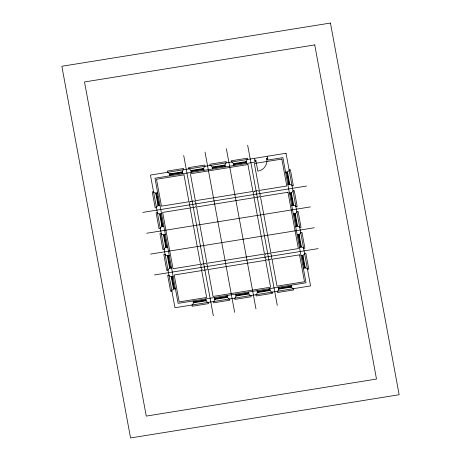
<?xml version="1.0" encoding="UTF-8"?>
<svg xmlns="http://www.w3.org/2000/svg" width="461" height="461" viewBox="0 0 461 461"><rect width="100%" height="100%" fill="white"/><g stroke="black" fill="none" stroke-linecap="round" stroke-linejoin="round"><path stroke-width="0.69" d="M182.694 173.757L182.349 171.878L183.109 169.827M204.01 170.328L203.664 168.449L204.425 166.392M225.331 166.899L224.98 165.021L225.74 162.964M192.623 304.894L193.384 302.837L193.038 300.964M246.647 163.471L246.301 161.592L247.061 159.535M213.939 301.465L214.699 299.408L214.353 297.529M235.26 298.037L236.02 295.979L235.669 294.101M256.575 294.608L257.336 292.551L256.99 290.672M277.891 291.173L278.651 289.122L278.306 287.243M156.354 207.029L158.071 205.641L159.99 205.329M160.209 227.89L161.932 226.495L163.845 226.19M164.064 248.75L165.787 247.355L167.706 247.044M285.584 172.235L287.503 171.93L289.22 170.535M167.919 269.604L169.642 268.21L171.561 267.904M289.439 193.096L291.358 192.79L293.081 191.396M171.78 290.465L173.497 289.07L175.416 288.765M293.294 213.956L295.213 213.645L296.936 212.25M297.155 234.81L299.068 234.505L300.791 233.11M301.01 255.671L302.929 255.359L304.646 253.971M168.104 172.235L169.556 173.935L182.349 171.878M189.419 168.807L190.871 170.507L203.664 168.449M210.735 165.378L212.193 167.078L224.98 165.021M232.056 161.949L233.508 163.649L246.301 161.592M254.829 160.221L255.786 160.065L257.837 171.169A11.076 10.753 16.5 0 0 266.746 158.786M267.616 158.163L266.66 158.313L266.833 159.252L267.789 159.103M170.605 174.252L181.473 172.5M191.92 170.824L202.794 169.072M213.236 167.395L224.109 165.643M234.557 163.966L245.425 162.214M169.729 174.875L182.521 172.817M191.05 171.446L203.837 169.389M212.365 168.017L225.158 165.96M233.681 164.589L246.474 162.531M255.002 161.16L255.959 161.004M153.525 191.724L152.245 191.932L155.19 207.865L156.469 207.657M289.105 169.913L290.384 169.706L293.329 185.639L292.055 185.846M153.64 192.346L155.76 193.124L157.679 192.813M155.933 194.064L156.896 193.908M286.719 173.025L287.676 172.869M157.898 204.701L158.861 204.546M288.684 183.662L289.646 183.507M287.9 184.752L289.819 184.446L291.934 185.218M142.858 212.383L306.577 186.042M157.38 212.579L156.1 212.786L159.045 228.719L160.324 228.518M292.96 190.768L294.239 190.566L297.189 206.499L295.91 206.701M157.495 213.207L159.615 213.985L161.534 213.674M159.788 214.918L160.751 214.768M290.574 193.879L291.531 193.724M161.753 225.556L162.716 225.406M292.539 204.517L293.501 204.361M291.755 205.612L293.674 205.301L295.795 206.079M146.713 233.243L310.432 206.903M161.235 233.439L159.955 233.646L162.906 249.58L164.179 249.372M296.821 211.628L298.094 211.42L301.045 227.354L299.765 227.561M161.35 234.067L163.471 234.839L165.39 234.534M163.643 235.778L164.606 235.623M294.429 214.74L295.392 214.584M165.608 246.416L166.571 246.26M296.394 225.377L297.357 225.222M295.61 226.466L297.529 226.161L299.65 226.933M150.568 254.097L314.287 227.757M165.09 254.299L163.811 254.501L166.761 270.434L168.04 270.232M300.676 232.482L301.955 232.281L304.9 248.214L303.62 248.421M165.205 254.921L167.326 255.699L169.245 255.388M167.499 256.639L168.461 256.483M298.284 235.594L299.247 235.444M169.469 267.276L170.426 267.121M300.249 246.232L301.212 246.082M299.466 247.327L301.385 247.015L303.505 247.793M154.423 274.958L318.142 248.617M168.945 275.154L167.671 275.361L170.616 291.294L171.895 291.087M304.531 253.343L305.81 253.135L308.755 269.068L307.475 269.276M169.066 275.782L171.181 276.554L173.1 276.248M171.354 277.493L172.316 277.338M302.139 256.454L303.102 256.299M173.324 288.131L174.281 287.975M304.104 267.092L305.067 266.936M303.321 268.187L305.24 267.876L307.36 268.654M193.211 301.897L205.998 299.84M214.526 298.469L227.319 296.411M235.842 295.04L248.635 292.983M257.163 291.611L269.95 289.554M278.479 288.183L291.271 286.125M194.254 302.214L205.128 300.468M215.575 298.786L226.443 297.034M236.891 295.357L247.764 293.605M258.206 291.928L269.08 290.176M279.527 288.5L290.395 286.748M193.384 302.837L206.171 300.779L207.629 302.479M214.699 299.408L227.492 297.351L228.944 299.051M236.02 295.979L248.807 293.922L250.265 295.622M257.336 292.551L270.129 290.493L271.581 292.193M278.651 289.122L291.444 287.065L292.896 288.765M287.503 171.93L289.819 184.446M291.358 192.79L293.674 205.301M295.213 213.645L297.529 226.161M299.068 234.505L301.385 247.015M302.929 255.359L305.24 267.876M287.197 172.944L289.162 183.582M291.052 193.804L293.017 204.442M294.907 214.659L296.878 225.296M298.763 235.519L300.733 246.157M302.618 256.379L304.588 267.017M286.546 172.086L288.857 184.596M290.401 192.94L292.712 205.456M294.256 213.8L296.567 226.316M298.111 234.655L300.422 247.171M301.967 255.515L304.277 268.031M293.536 288.661L293.772 289.911L277.487 292.528L277.251 291.277M267.271 156.285L267.962 160.036L282.887 157.639L306.018 282.783L178.113 303.361L154.982 178.217L255.175 162.093L254.478 158.342M291.098 285.186L291.444 287.065M290.309 286.281L290.488 287.215M279.441 288.027L279.614 288.966M247.672 145.261L277.28 305.447M247.701 159.431L247.471 158.181L231.186 160.803L231.416 162.053M272.221 292.09L272.451 293.34L256.166 295.962L255.936 294.706M269.777 288.615L270.129 290.493M245.338 161.748L245.511 162.681M268.994 289.71L269.166 290.649M234.47 163.494L234.643 164.433M258.12 291.456L258.293 292.395M233.508 163.649L233.854 165.528M226.357 148.69L255.964 308.882M226.38 162.86L226.149 161.609L209.864 164.231L210.095 165.482M250.905 295.518L251.136 296.769L234.851 299.391L234.62 298.14M248.462 292.044L248.807 293.922M224.023 165.176L224.196 166.116M247.678 293.138L247.851 294.078M213.149 166.922L213.322 167.862M236.804 294.884L236.977 295.824M212.193 167.078L212.538 168.957M205.036 152.118L234.643 312.31M205.064 166.294L204.834 165.038L188.549 167.66L188.78 168.91M229.584 298.947L229.814 300.197L213.529 302.819L213.299 301.569M227.146 295.472L227.492 297.351M202.707 168.605L202.88 169.544M226.357 296.567L226.53 297.506M191.834 170.351L192.007 171.29M215.489 298.319L215.662 299.252M190.871 170.507L191.223 172.385M183.72 155.553L213.328 315.739M183.749 169.723L183.513 168.472L167.228 171.089L167.464 172.339M208.268 302.376L208.499 303.626L192.214 306.248L191.983 304.998M205.825 298.907L206.171 300.779M181.386 172.034L181.559 172.973M205.041 299.996L205.214 300.935M170.512 173.785L170.691 174.719M194.167 301.748L194.34 302.687M169.556 173.935L169.902 175.814M156.723 192.969L159.033 205.485M160.578 213.829L162.889 226.345M164.433 234.684L166.744 247.2M168.288 255.544L170.599 268.06M172.143 276.404L174.454 288.914M156.412 193.983L158.382 204.621M160.267 214.843L162.237 225.481M164.122 235.704L166.093 246.341M167.983 256.558L169.948 267.196M171.838 277.418L173.803 288.056M155.76 193.124L158.071 205.641M159.615 213.985L161.932 226.495M163.471 234.839L165.787 247.355M167.326 255.699L169.642 268.21M171.181 276.554L173.497 289.07M190.243 201.538L189.194 202.996L189.892 206.747L191.401 207.796L195.239 207.179L196.282 205.721L195.591 201.964L194.081 200.921L190.243 201.538M201.809 264.113L200.76 265.571L201.457 269.322L202.967 270.371L206.805 269.748L207.853 268.296L207.156 264.539L205.646 263.496L201.809 264.113M254.195 191.252L253.147 192.704L253.844 196.461L255.354 197.504L259.191 196.887L260.24 195.429L259.543 191.678L258.033 190.629L254.195 191.252M265.761 253.821L264.718 255.279L265.409 259.036L266.919 260.079L270.757 259.462L271.806 258.004L271.108 254.253L269.599 253.204L265.761 253.821M330.451 23.05L61.849 66.263L130.549 437.95L399.151 394.737L330.451 23.05M314.736 44.907L84.501 81.949L146.264 416.093L376.499 379.051L314.736 44.907M286.027 153.265L150.447 175.076L174.973 307.735L310.553 285.924L286.027 153.265M183.991 174.834L156.492 179.26L161.465 206.165L188.964 201.745L183.991 174.834M247.943 164.548L190.387 173.809L195.36 200.714L252.916 191.453L247.943 164.548M281.838 159.097L254.339 163.517L259.312 190.428L286.811 186.002L281.838 159.097M190.122 208.003L162.624 212.423L173.031 268.74L200.529 264.314L190.122 208.003M254.074 197.711L196.519 206.972L206.926 263.289L264.481 254.028L254.074 197.711M287.969 192.26L260.471 196.686L270.878 252.997L298.376 248.577L287.969 192.26M201.688 270.572L174.189 274.998L179.162 301.903L206.661 297.483L201.688 270.572M265.64 260.286L208.084 269.547L213.057 296.452L270.613 287.191L265.64 260.286M299.535 254.835L272.036 259.255L277.009 286.166L304.508 281.74L299.535 254.835"/></g></svg>
